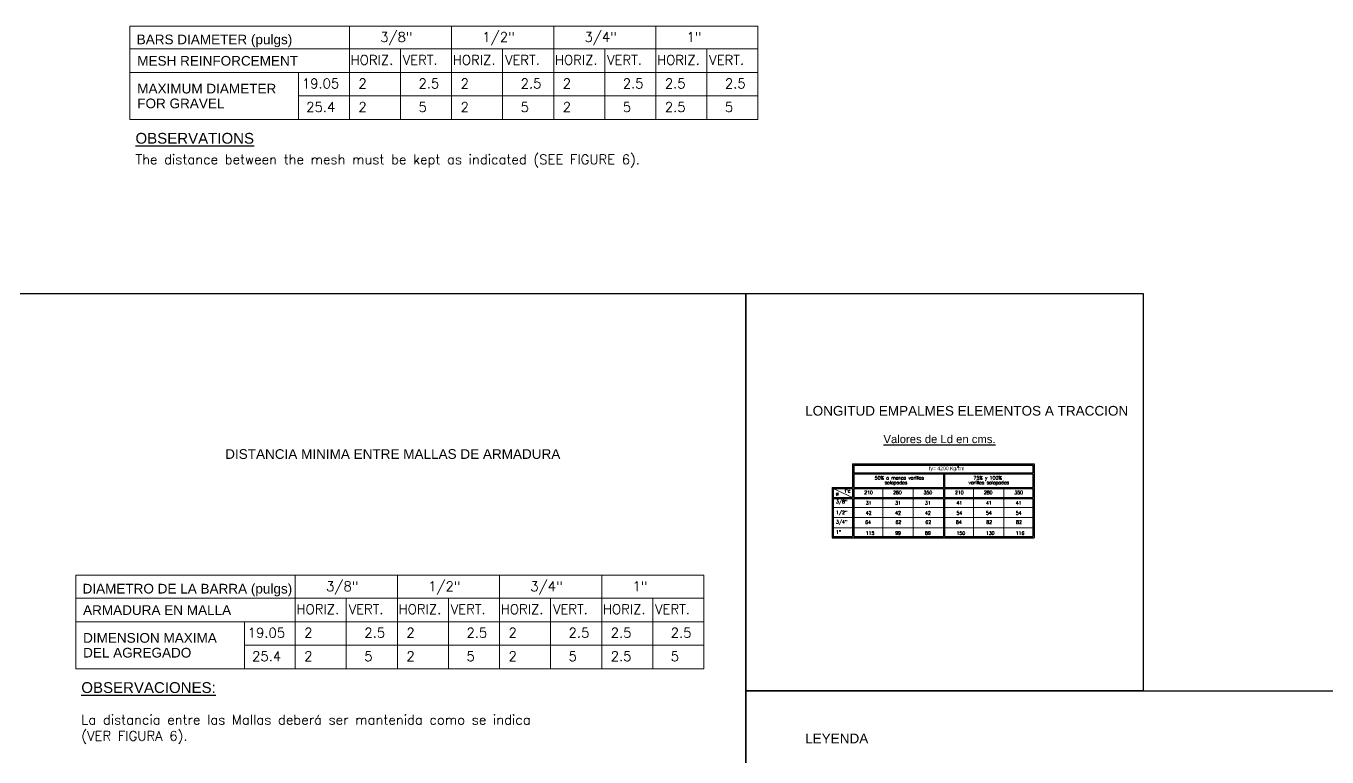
# Model space of a CAD drawing. Header units: millimetres. Extents: x -110 to 118, y 0 to 143.
# Drawn here: x 80.45 to 104.64, y 127.92 to 141.51 of the extents above; entities that cross this region are included whole.
import ezdxf

# ---------------------------------------------------------------- set-up
doc = ezdxf.new("R2010")
doc.units = ezdxf.units.MM
doc.layers.get('0').update_dxf_attribs({"lineweight": 0})
for name, color, linetype in [('DIMTEXTO', 4, 'Continuous'), ('Texto', 4, 'Continuous'), ('textos', 7, 'Continuous')]:
    doc.layers.add(name, color=color, linetype=linetype)
doc.layers.add('NOT TO PLOT', color=7, linetype='Continuous', plot=False)
doc.styles.add('arial', font='arial.ttf')
doc.styles.add('SIMPLEX', font='SIMPLEX', dxfattribs={"height": 0.2})
doc.styles.add('TITULOS', font='arial.ttf')

msp = doc.modelspace()

# ---------------------------------------------------------------- linework, layer by layer
for p, q in [((82.378, 141.509), (94.056, 141.509)), ((82.378, 141.509), (82.378, 139.771)), ((86.459, 141.509), (86.459, 139.771)), ((88.359, 141.509), (88.359, 139.771)), ((90.258, 141.509), (90.258, 139.771)), ((92.157, 141.509), (92.157, 139.771)), ((94.056, 141.509), (94.056, 139.771)), ((82.378, 139.771), (94.056, 139.771)), ((81.371, 131.3), (93.049, 131.3)), ((81.371, 131.3), (81.371, 129.563)), ((85.452, 131.3), (85.452, 129.563)), ((87.352, 131.3), (87.352, 129.563)), ((89.251, 131.3), (89.251, 129.563)), ((91.15, 131.3), (91.15, 129.563)), ((93.049, 131.3), (93.049, 129.563)), ((81.371, 129.563), (93.049, 129.563))]:
    msp.add_line(p, q)
at = {"color": 1, "lineweight": 20}
for p, q in [((82.378, 141.083), (94.056, 141.083)), ((87.409, 141.083), (87.409, 139.771)), ((89.308, 141.083), (89.308, 139.771)), ((91.207, 141.083), (91.207, 139.771)), ((93.106, 141.083), (93.106, 139.771)), ((82.378, 140.646), (94.056, 140.646)), ((85.513, 140.646), (85.513, 139.771)), ((85.513, 140.209), (94.056, 140.209)), ((95.815, 132.747), (95.454, 132.913)), ((96.378, 132.747), (96.378, 132.913)), ((96.94, 132.747), (96.94, 132.913)), ((98.065, 132.747), (98.065, 132.913)), ((98.628, 132.913), (98.628, 132.747)), ((95.454, 132.56), (95.815, 132.56)), ((95.837, 132.56), (97.503, 132.56)), ((96.378, 132.725), (96.378, 132.019)), ((96.94, 132.725), (96.94, 132.019)), ((97.525, 132.56), (99.169, 132.56)), ((98.065, 132.725), (98.065, 132.019)), ((98.628, 132.725), (98.628, 132.019)), ((95.454, 132.372), (95.815, 132.372)), ((95.837, 132.372), (97.503, 132.372)), ((97.525, 132.372), (99.169, 132.372)), ((95.454, 132.185), (95.815, 132.185)), ((95.837, 132.185), (97.503, 132.185)), ((97.525, 132.185), (99.169, 132.185)), ((81.371, 130.874), (93.049, 130.874)), ((86.402, 130.874), (86.402, 129.563)), ((88.301, 130.874), (88.301, 129.563)), ((90.2, 130.874), (90.2, 129.563)), ((92.099, 130.874), (92.099, 129.563)), ((81.371, 130.437), (93.049, 130.437)), ((84.506, 130.437), (84.506, 129.563)), ((84.506, 130), (93.049, 130))]:
    msp.add_line(p, q, dxfattribs=at)
at = {"color": 6, "lineweight": 25}
for p, q in [((95.815, 133.372), (99.19, 133.372)), ((95.815, 133.372), (95.815, 132.935)), ((95.837, 133.35), (99.169, 133.35)), ((95.837, 133.35), (95.837, 133.207)), ((99.169, 133.35), (99.169, 133.207)), ((99.19, 133.372), (99.19, 132.935)), ((95.837, 133.207), (99.169, 133.207)), ((95.837, 133.185), (97.503, 133.185)), ((95.837, 133.185), (95.837, 132.935)), ((97.503, 133.185), (97.503, 132.935)), ((97.525, 133.185), (99.169, 133.185)), ((97.525, 133.185), (97.525, 132.935)), ((99.169, 133.185), (99.169, 132.935)), ((95.433, 132.935), (95.815, 132.935)), ((95.433, 132.935), (95.433, 131.997)), ((95.454, 132.913), (95.815, 132.913)), ((95.454, 132.913), (95.454, 132.747)), ((95.815, 132.913), (95.815, 132.747)), ((95.837, 132.935), (97.503, 132.935)), ((95.837, 132.913), (97.503, 132.913)), ((95.837, 132.913), (95.837, 132.747)), ((97.503, 132.913), (97.503, 132.747)), ((97.525, 132.935), (99.169, 132.935)), ((97.525, 132.913), (99.169, 132.913)), ((97.525, 132.913), (97.525, 132.747)), ((99.169, 132.913), (99.169, 132.747)), ((99.19, 132.935), (99.19, 131.997)), ((99.19, 132.935), (99.19, 131.997)), ((95.454, 132.747), (95.815, 132.747)), ((95.454, 132.725), (95.454, 132.019)), ((95.454, 132.725), (95.815, 132.725)), ((95.815, 132.725), (95.815, 132.019)), ((95.837, 132.747), (97.503, 132.747)), ((95.837, 132.725), (97.503, 132.725)), ((95.837, 132.725), (95.837, 132.019)), ((97.503, 132.725), (97.503, 132.019)), ((97.525, 132.747), (99.169, 132.747)), ((97.525, 132.725), (99.169, 132.725)), ((97.525, 132.725), (97.525, 132.019)), ((99.169, 132.725), (99.169, 132.019)), ((95.433, 131.997), (99.19, 131.997)), ((95.454, 132.019), (95.815, 132.019)), ((95.837, 132.019), (97.503, 132.019)), ((97.525, 132.019), (99.169, 132.019))]:
    msp.add_line(p, q, dxfattribs=at)
at = {"layer": 'NOT TO PLOT'}
for points in [[(79.992, 136.538), (93.83, 136.538), (93.83, 125.934), (79.992, 125.934)], [(93.83, 136.538), (101.215, 136.538), (101.215, 129.156), (93.83, 129.156)]]:
    msp.add_lwpolyline(points, close=True, dxfattribs=at)
msp.add_lwpolyline([(94.541, 106.38), (93.83, 106.38), (93.83, 129.156), (106.312, 129.156), (106.312, 106.38), (105.316, 106.38)], dxfattribs=at)

# ---------------------------------------------------------------- texts
at = {"layer": 'DIMTEXTO', "linetype": 'Continuous', "char_height": 0.18, "attachment_point": 4, "style": 'TITULOS'}
for s, insert in [('\\pi-0.36,l0.54,t0.54;LONGITUD EMPALMES ELEMENTOS A TRACCION', (94.753, 134.357)), ('\\pi-0.36,l0.54,t0.54;DISTANCIA MINIMA ENTRE MALLAS DE ARMADURA', (83.97, 133.553)), ('\\pi-0.36,l0.54,t0.54;LEYENDA', (94.753, 128.268))]:
    msp.add_mtext(s, dxfattribs=dict(at, insert=insert))
at = {"layer": 'Texto', "color": 3, "linetype": 'Continuous', "style": 'TITULOS'}
msp.add_text('%%UValores de Ld en cms.', height=0.15, dxfattribs=at).set_placement((96.389, 133.757))
at = {"layer": 'textos', "color": 1}
for s, height, style, p in [('BARS DIAMETER (pulgs)', 0.18, 'TITULOS', (82.505, 141.17)), ('3/8"', 0.18, 'SIMPLEX', (87.032, 141.215)), ('1/2"', 0.18, 'SIMPLEX', (88.931, 141.215)), ('3/4"', 0.18, 'SIMPLEX', (90.83, 141.215)), ('1"', 0.18, 'SIMPLEX', (92.729, 141.215)), ('MESH REINFORCEMENT', 0.18, 'TITULOS', (82.515, 140.773)), ('HORIZ.', 0.18, 'SIMPLEX', (86.482, 140.789)), ('VERT.', 0.18, 'SIMPLEX', (87.452, 140.789)), ('HORIZ.', 0.18, 'SIMPLEX', (88.381, 140.789)), ('VERT.', 0.18, 'SIMPLEX', (89.352, 140.789)), ('HORIZ.', 0.18, 'SIMPLEX', (90.28, 140.789)), ('VERT.', 0.18, 'SIMPLEX', (91.251, 140.789)), ('HORIZ.', 0.18, 'SIMPLEX', (92.179, 140.789)), ('VERT.', 0.18, 'SIMPLEX', (93.15, 140.789)), ('MAXIMUM DIAMETER', 0.18, 'TITULOS', (82.515, 140.256)), ('19.05', 0.18, 'SIMPLEX', (85.576, 140.351)), ('2', 0.18, 'SIMPLEX', (86.627, 140.351)), ('2.5', 0.18, 'SIMPLEX', (87.744, 140.351)), ('2', 0.18, 'SIMPLEX', (88.527, 140.351)), ('2.5', 0.18, 'SIMPLEX', (89.643, 140.351)), ('2', 0.18, 'SIMPLEX', (90.426, 140.351)), ('2.5', 0.18, 'SIMPLEX', (91.542, 140.351)), ('2.5', 0.18, 'SIMPLEX', (92.325, 140.351)), ('2.5', 0.18, 'SIMPLEX', (93.441, 140.351)), ('FOR GRAVEL', 0.18, 'TITULOS', (82.515, 139.981)), ('25.4', 0.18, 'SIMPLEX', (85.657, 139.914)), ('2', 0.18, 'SIMPLEX', (86.627, 139.914)), ('5', 0.18, 'SIMPLEX', (87.744, 139.914)), ('2', 0.18, 'SIMPLEX', (88.527, 139.914)), ('5', 0.18, 'SIMPLEX', (89.643, 139.914)), ('2', 0.18, 'SIMPLEX', (90.426, 139.914)), ('5', 0.18, 'SIMPLEX', (91.542, 139.914)), ('2.5', 0.18, 'SIMPLEX', (92.325, 139.914)), ('5', 0.18, 'SIMPLEX', (93.441, 139.914)), ('%%UOBSERVATIONS', 0.2, 'TITULOS', (82.482, 139.323)), ('DIAMETRO DE LA BARRA (pulgs)', 0.18, 'TITULOS', (81.498, 130.962)), ('3/8"', 0.18, 'SIMPLEX', (86.025, 131.006)), ('1/2"', 0.18, 'SIMPLEX', (87.924, 131.006)), ('3/4"', 0.18, 'SIMPLEX', (89.823, 131.006)), ('1"', 0.18, 'SIMPLEX', (91.722, 131.006)), ('ARMADURA EN MALLA', 0.18, 'TITULOS', (81.508, 130.564)), ('HORIZ.', 0.18, 'SIMPLEX', (85.475, 130.58)), ('VERT.', 0.18, 'SIMPLEX', (86.445, 130.58)), ('HORIZ.', 0.18, 'SIMPLEX', (87.374, 130.58)), ('VERT.', 0.18, 'SIMPLEX', (88.344, 130.58)), ('HORIZ.', 0.18, 'SIMPLEX', (89.273, 130.58)), ('VERT.', 0.18, 'SIMPLEX', (90.244, 130.58)), ('HORIZ.', 0.18, 'SIMPLEX', (91.172, 130.58)), ('VERT.', 0.18, 'SIMPLEX', (92.143, 130.58)), ('DIMENSION MAXIMA ', 0.18, 'TITULOS', (81.508, 130.047)), ('19.05', 0.18, 'SIMPLEX', (84.569, 130.143)), ('2', 0.18, 'SIMPLEX', (85.62, 130.143)), ('2.5', 0.18, 'SIMPLEX', (86.737, 130.143)), ('2', 0.18, 'SIMPLEX', (87.519, 130.143)), ('2.5', 0.18, 'SIMPLEX', (88.636, 130.143)), ('2', 0.18, 'SIMPLEX', (89.419, 130.143)), ('2.5', 0.18, 'SIMPLEX', (90.535, 130.143)), ('2.5', 0.18, 'SIMPLEX', (91.318, 130.143)), ('2.5', 0.18, 'SIMPLEX', (92.434, 130.143)), ('DEL AGREGADO', 0.18, 'TITULOS', (81.508, 129.772)), ('25.4', 0.18, 'SIMPLEX', (84.65, 129.706)), ('2', 0.18, 'SIMPLEX', (85.62, 129.706)), ('5', 0.18, 'SIMPLEX', (86.737, 129.706)), ('2', 0.18, 'SIMPLEX', (87.519, 129.706)), ('5', 0.18, 'SIMPLEX', (88.636, 129.706)), ('2', 0.18, 'SIMPLEX', (89.419, 129.706)), ('5', 0.18, 'SIMPLEX', (90.535, 129.706)), ('2.5', 0.18, 'SIMPLEX', (91.318, 129.706)), ('5', 0.18, 'SIMPLEX', (92.434, 129.706)), ('%%UOBSERVACIONES:', 0.2, 'TITULOS', (81.475, 129.114))]:
    msp.add_text(s, height=height, dxfattribs=dict(at, style=style)).set_placement(p)
at = {"layer": 'textos', "style": 'arial', "width": 0.8}
msp.add_text('fy= 4200 Kg/cm', height=0.06757, dxfattribs=at).set_placement((97.236, 133.254))
at = {"layer": 'textos', "style": 'SIMPLEX'}
for s, height, p in [('2', 0.0338, (97.764, 133.308)), ('50% o menos varillas', 0.0625, (96.226, 133.08)), ('solapadas', 0.0625, (96.411, 132.993)), ('varillas solapadas', 0.0625, (97.974, 132.993)), ('75% y 100%', 0.0625, (98.064, 133.08)), ('%%c', 0.0625, (95.504, 132.777)), ("f'c", 0.0625, (95.668, 132.839)), ('210 ', 0.0625, (96.031, 132.808)), ('280', 0.0625, (96.569, 132.808)), ('350', 0.0625, (97.134, 132.808)), ('210 ', 0.0625, (97.719, 132.808)), ('280', 0.0625, (98.256, 132.808)), ('350', 0.0625, (98.822, 132.808)), ('3/8"', 0.0625, (95.507, 132.639)), ('31', 0.0625, (96.06, 132.614)), ('31', 0.0625, (96.607, 132.614)), ('31', 0.0625, (97.161, 132.614)), ('41', 0.0625, (97.747, 132.614)), ('41', 0.0625, (98.294, 132.614)), ('41', 0.0625, (98.849, 132.614)), ('3/4"', 0.0625, (95.507, 132.262)), ('1/2"', 0.0625, (95.507, 132.438)), ('64', 0.0625, (96.05, 132.257)), ('42', 0.0625, (96.06, 132.427)), ('42', 0.0625, (96.607, 132.427)), ('62', 0.0625, (96.613, 132.257)), ('42', 0.0625, (97.161, 132.427)), ('62', 0.0625, (97.168, 132.257)), ('84', 0.0625, (97.738, 132.257)), ('54', 0.0625, (97.747, 132.427)), ('54', 0.0625, (98.294, 132.427)), ('82', 0.0625, (98.301, 132.257)), ('54', 0.0625, (98.849, 132.427)), ('82', 0.0625, (98.855, 132.257)), ('1"', 0.0625, (95.507, 132.074)), ('115', 0.0625, (96.06, 132.054)), ('99', 0.0625, (96.607, 132.054)), ('89', 0.0625, (97.161, 132.054)), ('150', 0.0625, (97.747, 132.054)), ('130', 0.0625, (98.294, 132.054)), ('116', 0.0625, (98.849, 132.054))]:
    msp.add_text(s, height=height, dxfattribs=at).set_placement(p)
at = {"layer": 'textos', "color": 1, "char_height": 0.18, "width": 9.6662, "attachment_point": 1, "style": 'SIMPLEX'}
for s, insert in [('The distance between the mesh must be kept as indicated (SEE FIGURE 6).', (82.482, 139.119)), ('La distancia entre las Mallas deberá ser mantenida como se indica (VER FIGURA 6).', (81.475, 128.706))]:
    msp.add_mtext(s, dxfattribs=dict(at, insert=insert))

doc.saveas('drawing.dxf')
